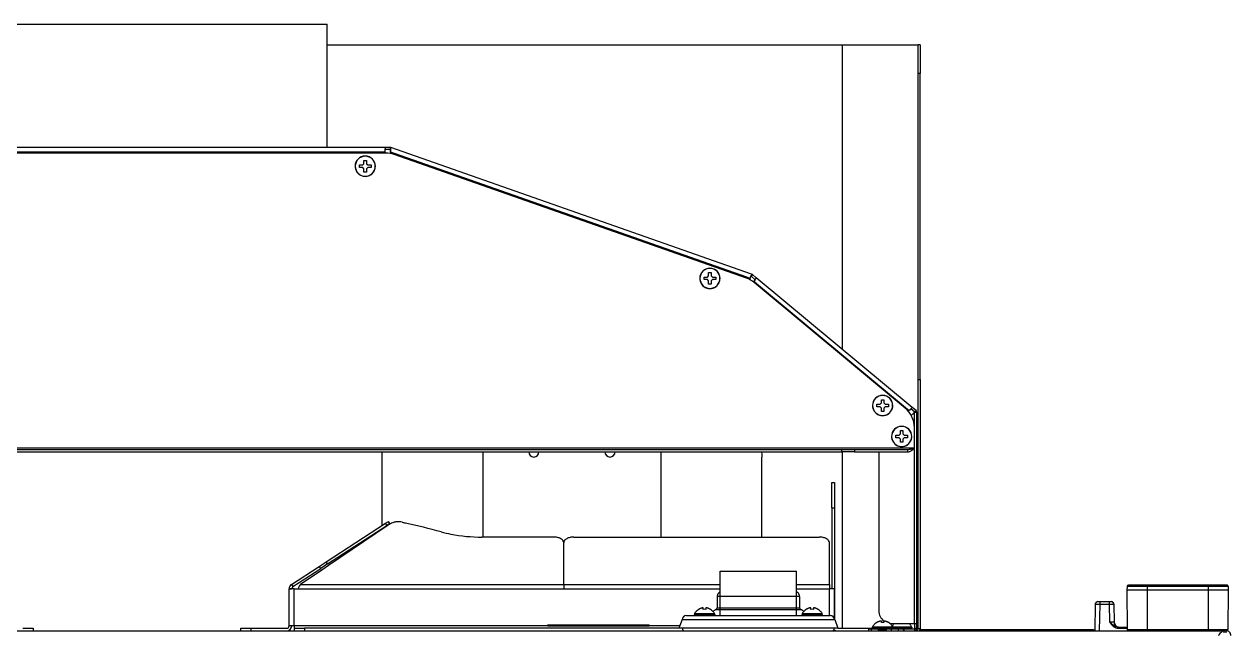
# Model space of a CAD drawing. Extents: x -1584 to 3730, y -1918 to 2655.
# Drawn here: x 3217.6 to 3693.4, y 984.3 to 1224.2 of the extents above; entities that cross this region are included whole.
import ezdxf

# ---------------------------------------------------------------- set-up
doc = ezdxf.new("R2010")
doc.units = 0
doc.header["$LTSCALE"] = 65.395
doc.layers.get('0').update_dxf_attribs({"linetype": 'CONTINUOUS'})
doc.layers.add('ASSI', color=7, linetype='CONTINUOUS')
doc.layers.add('GEOM', color=7, linetype='CONTINUOUS')

msp = doc.modelspace()

# ---------------------------------------------------------------- linework, layer by layer
at = {"linetype": 'CONTINUOUS'}
for p, q in [((3349.77, 1168.15), (3349.77, 1168.65)), ((3349.77, 1168.65), (3350.55, 1168.65)), ((3349.77, 1167.65), (3349.77, 1168.15)), ((3350.55, 1167.65), (3349.77, 1167.65)), ((3350.55, 1168.65), (3351.07, 1168.65)), ((3351.07, 1167.65), (3350.55, 1167.65)), ((3351.07, 1168.65), (3351.57, 1169.15)), ((3351.57, 1167.15), (3351.07, 1167.65)), ((3351.57, 1170.45), (3352.57, 1170.45)), ((3351.57, 1169.67), (3351.57, 1170.45)), ((3351.57, 1169.15), (3351.57, 1169.67)), ((3351.57, 1166.63), (3351.57, 1167.15)), ((3351.57, 1165.85), (3351.57, 1166.63)), ((3352.57, 1165.85), (3351.57, 1165.85)), ((3352.57, 1170.45), (3352.57, 1169.67)), ((3352.57, 1169.67), (3352.57, 1169.15)), ((3352.57, 1169.15), (3353.07, 1168.65)), ((3353.07, 1167.65), (3352.57, 1167.15)), ((3352.57, 1167.15), (3352.57, 1166.63)), ((3352.57, 1166.63), (3352.57, 1165.85)), ((3353.07, 1168.65), (3353.59, 1168.65)), ((3353.59, 1167.65), (3353.07, 1167.65)), ((3353.59, 1168.65), (3354.37, 1168.65)), ((3354.37, 1167.65), (3353.59, 1167.65)), ((3354.37, 1168.65), (3354.37, 1168.15)), ((3354.37, 1168.15), (3354.37, 1167.65)), ((3485.67, 1123.95), (3485.67, 1124.45)), ((3485.67, 1124.45), (3486.45, 1124.45)), ((3485.67, 1123.45), (3485.67, 1123.95)), ((3486.45, 1123.45), (3485.67, 1123.45)), ((3486.45, 1124.45), (3486.97, 1124.45)), ((3486.97, 1123.45), (3486.45, 1123.45)), ((3486.97, 1124.45), (3487.47, 1124.95)), ((3487.47, 1122.95), (3486.97, 1123.45)), ((3487.47, 1126.25), (3488.47, 1126.25)), ((3487.47, 1125.47), (3487.47, 1126.25)), ((3487.47, 1124.95), (3487.47, 1125.47)), ((3487.47, 1122.43), (3487.47, 1122.95)), ((3488.47, 1126.25), (3488.47, 1125.47)), ((3488.47, 1125.47), (3488.47, 1124.95)), ((3488.47, 1124.95), (3488.97, 1124.45)), ((3488.97, 1123.45), (3488.47, 1122.95)), ((3488.47, 1122.95), (3488.47, 1122.43)), ((3488.97, 1124.45), (3489.49, 1124.45)), ((3489.49, 1123.45), (3488.97, 1123.45)), ((3489.49, 1124.45), (3490.27, 1124.45)), ((3490.27, 1123.45), (3489.49, 1123.45)), ((3490.27, 1124.45), (3490.27, 1123.95)), ((3490.27, 1123.95), (3490.27, 1123.45)), ((3487.47, 1121.65), (3487.47, 1122.43)), ((3488.47, 1121.65), (3487.47, 1121.65)), ((3488.47, 1122.43), (3488.47, 1121.65)), ((3570.07, 1084.05), (3570.87, 1084.05)), ((3555.57, 1076.15), (3556.57, 1076.15)), ((3555.57, 1075.37), (3555.57, 1076.15)), ((3555.57, 1074.85), (3555.57, 1075.37)), ((3556.57, 1076.15), (3556.57, 1075.37)), ((3556.57, 1075.37), (3556.57, 1074.85)), ((3553.77, 1073.85), (3553.77, 1074.35)), ((3553.77, 1074.35), (3554.55, 1074.35)), ((3553.77, 1073.35), (3553.77, 1073.85)), ((3554.55, 1073.35), (3553.77, 1073.35)), ((3554.55, 1074.35), (3555.07, 1074.35)), ((3555.07, 1073.35), (3554.55, 1073.35)), ((3555.07, 1074.35), (3555.57, 1074.85)), ((3555.57, 1072.85), (3555.07, 1073.35)), ((3555.57, 1072.33), (3555.57, 1072.85)), ((3555.57, 1071.55), (3555.57, 1072.33)), ((3556.57, 1071.55), (3555.57, 1071.55)), ((3556.57, 1074.85), (3557.07, 1074.35)), ((3557.07, 1073.35), (3556.57, 1072.85)), ((3556.57, 1072.85), (3556.57, 1072.33)), ((3556.57, 1072.33), (3556.57, 1071.55)), ((3557.07, 1074.35), (3557.59, 1074.35)), ((3557.59, 1073.35), (3557.07, 1073.35)), ((3557.59, 1074.35), (3558.37, 1074.35)), ((3558.37, 1073.35), (3557.59, 1073.35)), ((3558.37, 1074.35), (3558.37, 1073.85)), ((3558.37, 1073.85), (3558.37, 1073.35)), ((3561.27, 1061.65), (3561.27, 1062.15)), ((3561.27, 1062.15), (3562.05, 1062.15)), ((3561.27, 1061.15), (3561.27, 1061.65)), ((3562.05, 1061.15), (3561.27, 1061.15)), ((3562.05, 1062.15), (3562.57, 1062.15)), ((3562.57, 1061.15), (3562.05, 1061.15)), ((3562.57, 1062.15), (3563.07, 1062.65)), ((3563.07, 1060.65), (3562.57, 1061.15)), ((3563.07, 1063.95), (3564.07, 1063.95)), ((3563.07, 1063.17), (3563.07, 1063.95)), ((3563.07, 1062.65), (3563.07, 1063.17)), ((3564.07, 1063.95), (3564.07, 1063.17)), ((3564.07, 1063.17), (3564.07, 1062.65)), ((3564.07, 1062.65), (3564.57, 1062.15)), ((3564.57, 1061.15), (3564.07, 1060.65)), ((3564.57, 1062.15), (3565.09, 1062.15)), ((3565.09, 1061.15), (3564.57, 1061.15)), ((3565.09, 1062.15), (3565.87, 1062.15)), ((3565.87, 1061.15), (3565.09, 1061.15)), ((3565.87, 1062.15), (3565.87, 1061.65)), ((3565.87, 1061.65), (3565.87, 1061.15)), ((3563.07, 1060.13), (3563.07, 1060.65)), ((3563.07, 1059.35), (3563.07, 1060.13)), ((3564.07, 1059.35), (3563.07, 1059.35)), ((3564.07, 1060.65), (3564.07, 1060.13)), ((3564.07, 1060.13), (3564.07, 1059.35)), ((3652.37, 1001.05), (3652.51, 985.55)), ((3660.37, 1001.05), (3660.37, 985.55)), ((3684.37, 1001.05), (3684.37, 985.55)), ((3692.37, 1001.05), (3692.24, 985.55)), ((3647.19, 995.57), (3647.31, 988.52)), ((3483.55, 993.49), (3483.55, 993.53)), ((3485.35, 993.49), (3485.35, 994.05)), ((3486.35, 994.05), (3486.35, 993.49)), ((3488.15, 993.53), (3488.15, 993.49)), ((3525.99, 993.49), (3525.99, 993.53)), ((3527.79, 993.49), (3527.79, 994.05)), ((3528.79, 994.05), (3528.79, 993.49)), ((3530.59, 993.53), (3530.59, 993.49)), ((3553.77, 988.29), (3553.77, 988.33)), ((3555.57, 988.29), (3555.57, 988.85)), ((3556.57, 988.85), (3556.57, 988.29)), ((3558.37, 988.33), (3558.37, 988.29)), ((3570.87, 985.55), (3639.17, 985.55)), ((3639.17, 985.55), (3639.17, 985.05)), ((3652.51, 985.55), (3654.9, 985.55)), ((3654.9, 985.55), (3660.37, 985.55)), ((3660.37, 985.55), (3684.37, 985.55)), ((3660.37, 985.55), (3660.37, 985.05)), ((3684.37, 985.55), (3689.85, 985.55)), ((3684.37, 985.55), (3684.37, 985.05)), ((3689.85, 985.55), (3692.24, 985.55)), ((3691.74, 985.05), (3691.55, 985.05)), ((3691.57, 985.05), (3691.74, 985.05))]:
    msp.add_line(p, q, dxfattribs=at)
for centre, radius, start, end in [((3486.05, 989.43), 4.8, 136.8234, 149.6988), ((3486.05, 989.43), 4.8, 132.8346, 136.8234), ((3486.05, 989.43), 4.8, 121.6201, 132.8346), ((3486.05, 989.43), 4.8, 121.3727, 121.6201), ((3486.04, 989.44), 4.75, 118.9687, 121.5341), ((3486.04, 989.45), 4.75, 118.0074, 118.9684), ((3486.04, 989.45), 4.75, 116.6813, 118.0074), ((3486.04, 989.45), 4.74, 115.5402, 116.6812), ((3486.03, 989.46), 4.74, 114.5722, 115.5402), ((3486.03, 989.46), 4.73, 113.3175, 114.5722), ((3486.03, 989.46), 4.73, 112.5474, 113.3174), ((3486.03, 989.47), 4.72, 111.0025, 112.5476), ((3486.02, 989.48), 4.72, 110.5181, 111.0023), ((3486.02, 989.49), 4.7, 108.4656, 110.5187), ((3486.01, 989.51), 4.68, 107.3773, 108.465), ((3486.01, 989.52), 4.67, 106.3949, 107.3772), ((3486, 989.55), 4.64, 104.3176, 106.3964), ((3485.11, 992.06), 2.01, 95.2585, 97.2741), ((3485.11, 992.08), 1.98, 94.6009, 95.2558), ((3485.1, 992.09), 1.97, 93.2167, 94.6016), ((3485.1, 992.1), 1.96, 92.3765, 93.2159), ((3485.1, 992.11), 1.95, 91.1545, 92.3767), ((3485.1, 992.11), 1.95, 90.1995, 91.1541), ((3485.1, 992.11), 1.95, 89.0741, 90.1995), ((3485.1, 992.11), 1.95, 88.0037, 89.0738), ((3485.1, 992.1), 1.96, 86.9771, 88.0037), ((3485.1, 992.09), 1.97, 85.714, 86.9766), ((3485.1, 992.08), 1.98, 84.8627, 85.7144), ((3485.1, 992.06), 2.01, 82.7256, 84.8598), ((3485.85, 989.73), 3.8, 82.4351, 97.5649), ((3486.61, 992.06), 2.01, 95.1401, 97.2744), ((3486.61, 992.08), 1.98, 94.2856, 95.1372), ((3486.6, 992.09), 1.97, 93.0233, 94.286), ((3486.6, 992.1), 1.96, 91.9964, 93.0228), ((3486.6, 992.11), 1.95, 90.9261, 91.9964), ((3486.6, 992.11), 1.95, 89.8006, 90.9258), ((3486.6, 992.11), 1.95, 88.8459, 89.8005), ((3486.6, 992.11), 1.96, 87.6234, 88.8455), ((3486.6, 992.1), 1.96, 86.7841, 87.6235), ((3486.6, 992.09), 1.97, 85.3984, 86.7833), ((3486.6, 992.08), 1.98, 84.7442, 85.3991), ((3486.6, 992.06), 2.01, 82.7259, 84.7415), ((3485.71, 989.55), 4.64, 73.6036, 75.6824), ((3485.7, 989.52), 4.67, 72.6228, 73.6051), ((3485.69, 989.51), 4.68, 71.535, 72.6227), ((3485.69, 989.49), 4.7, 69.4813, 71.5344), ((3485.68, 989.48), 4.72, 68.9977, 69.4819), ((3485.68, 989.47), 4.72, 67.4524, 68.9975), ((3485.68, 989.46), 4.73, 66.6826, 67.4526), ((3485.68, 989.46), 4.73, 65.4278, 66.6825), ((3485.67, 989.46), 4.74, 64.4598, 65.4278), ((3485.67, 989.45), 4.74, 63.3188, 64.4598), ((3485.67, 989.45), 4.75, 61.9926, 63.3187), ((3485.67, 989.45), 4.75, 61.0316, 61.9926), ((3485.67, 989.44), 4.75, 58.4659, 61.0313), ((3485.65, 989.43), 4.8, 58.3799, 58.6273), ((3485.65, 989.43), 4.8, 47.1654, 58.3799), ((3485.65, 989.43), 4.8, 43.1766, 47.1654), ((3485.65, 989.43), 4.8, 30.3012, 43.1766), ((3528.49, 989.43), 4.8, 136.8234, 149.6988), ((3528.49, 989.43), 4.8, 132.8346, 136.8234), ((3528.49, 989.43), 4.8, 121.6201, 132.8346), ((3528.49, 989.43), 4.8, 121.3727, 121.6201), ((3528.48, 989.44), 4.75, 118.9687, 121.5341), ((3528.47, 989.45), 4.75, 118.0074, 118.9684), ((3528.47, 989.45), 4.75, 116.6813, 118.0074), ((3528.47, 989.45), 4.74, 115.5402, 116.6812), ((3528.47, 989.46), 4.74, 114.5722, 115.5402), ((3528.47, 989.46), 4.73, 113.3175, 114.5722), ((3528.46, 989.46), 4.73, 112.5474, 113.3174), ((3528.46, 989.47), 4.72, 111.0025, 112.5476), ((3528.46, 989.48), 4.72, 110.5181, 111.0023), ((3528.46, 989.49), 4.7, 108.4656, 110.5187), ((3528.45, 989.51), 4.68, 107.3773, 108.465), ((3528.44, 989.52), 4.67, 106.3949, 107.3772), ((3528.44, 989.55), 4.64, 104.3176, 106.3964), ((3527.54, 992.06), 2.01, 95.2585, 97.2741), ((3527.54, 992.08), 1.98, 94.6009, 95.2558), ((3527.54, 992.09), 1.97, 93.2167, 94.6016), ((3527.54, 992.1), 1.96, 92.3765, 93.2159), ((3527.54, 992.11), 1.95, 91.1545, 92.3767), ((3527.54, 992.11), 1.95, 90.1995, 91.1541), ((3527.54, 992.11), 1.95, 89.0741, 90.1995), ((3527.54, 992.11), 1.95, 88.0037, 89.0738), ((3527.54, 992.1), 1.96, 86.9771, 88.0037), ((3527.54, 992.09), 1.97, 85.714, 86.9766), ((3527.54, 992.08), 1.98, 84.8627, 85.7144), ((3527.54, 992.06), 2.01, 82.7256, 84.8598), ((3528.29, 989.73), 3.8, 82.4351, 97.5649), ((3529.04, 992.06), 2.01, 95.1401, 97.2744), ((3529.04, 992.08), 1.98, 94.2856, 95.1372), ((3529.04, 992.09), 1.97, 93.0233, 94.286), ((3529.04, 992.1), 1.96, 91.9964, 93.0228), ((3529.04, 992.11), 1.95, 90.9261, 91.9964), ((3529.04, 992.11), 1.95, 89.8006, 90.9258), ((3529.04, 992.11), 1.95, 88.8459, 89.8005), ((3529.04, 992.11), 1.96, 87.6234, 88.8455), ((3529.04, 992.1), 1.96, 86.7841, 87.6235), ((3529.04, 992.09), 1.97, 85.3984, 86.7833), ((3529.04, 992.08), 1.98, 84.7442, 85.3991), ((3529.03, 992.06), 2.01, 82.7259, 84.7415), ((3528.14, 989.55), 4.64, 73.6036, 75.6824), ((3528.13, 989.52), 4.67, 72.6228, 73.6051), ((3528.13, 989.51), 4.68, 71.535, 72.6227), ((3528.12, 989.49), 4.7, 69.4813, 71.5344), ((3528.12, 989.48), 4.72, 68.9977, 69.4819), ((3528.12, 989.47), 4.72, 67.4524, 68.9975), ((3528.11, 989.46), 4.73, 66.6826, 67.4526), ((3528.11, 989.46), 4.73, 65.4278, 66.6825), ((3528.11, 989.46), 4.74, 64.4598, 65.4278), ((3528.11, 989.45), 4.74, 63.3188, 64.4598), ((3528.11, 989.45), 4.75, 61.9926, 63.3187), ((3528.1, 989.45), 4.75, 61.0316, 61.9926), ((3528.1, 989.44), 4.75, 58.4659, 61.0313), ((3528.09, 989.43), 4.8, 58.3799, 58.6273), ((3528.09, 989.43), 4.8, 47.1654, 58.3799), ((3528.09, 989.43), 4.8, 43.1766, 47.1654), ((3528.09, 989.43), 4.8, 30.3012, 43.1766), ((3556.27, 984.23), 4.8, 136.8234, 149.6988), ((3556.27, 984.23), 4.8, 132.8346, 136.8234), ((3556.27, 984.23), 4.8, 121.6201, 132.8346), ((3556.27, 984.23), 4.8, 121.3727, 121.6201), ((3556.26, 984.24), 4.75, 118.9687, 121.5341), ((3556.26, 984.25), 4.75, 118.0074, 118.9684), ((3556.25, 984.25), 4.75, 116.6813, 118.0074), ((3556.25, 984.25), 4.74, 115.5402, 116.6812), ((3556.25, 984.26), 4.74, 114.5722, 115.5402), ((3556.25, 984.26), 4.73, 113.3175, 114.5722), ((3556.25, 984.26), 4.73, 112.5474, 113.3174), ((3556.24, 984.27), 4.72, 111.0025, 112.5476), ((3556.24, 984.28), 4.72, 110.5181, 111.0023), ((3556.24, 984.29), 4.7, 108.4656, 110.5187), ((3556.23, 984.31), 4.68, 107.3773, 108.465), ((3556.23, 984.32), 4.67, 106.3949, 107.3772), ((3556.22, 984.35), 4.64, 104.3176, 106.3964), ((3555.33, 986.86), 2.01, 95.2585, 97.2741), ((3555.32, 986.88), 1.98, 94.6009, 95.2558), ((3555.32, 986.89), 1.97, 93.2167, 94.6016), ((3555.32, 986.9), 1.96, 92.3765, 93.2159), ((3555.32, 986.91), 1.95, 91.1545, 92.3767), ((3555.32, 986.91), 1.95, 90.1995, 91.1541), ((3555.32, 986.91), 1.95, 89.0741, 90.1995), ((3555.32, 986.91), 1.95, 88.0037, 89.0738), ((3555.32, 986.9), 1.96, 86.9771, 88.0037), ((3555.32, 986.89), 1.97, 85.714, 86.9766), ((3555.32, 986.88), 1.98, 84.8627, 85.7144), ((3555.32, 986.86), 2.01, 82.7256, 84.8598), ((3556.07, 984.53), 3.8, 82.4351, 97.5649), ((3556.83, 986.86), 2.01, 95.1401, 97.2744), ((3556.82, 986.88), 1.98, 94.2856, 95.1372), ((3556.82, 986.89), 1.97, 93.0233, 94.286), ((3556.82, 986.9), 1.96, 91.9964, 93.0228), ((3556.82, 986.91), 1.95, 90.9261, 91.9964), ((3556.82, 986.91), 1.95, 89.8006, 90.9258), ((3556.82, 986.91), 1.95, 88.8459, 89.8005), ((3556.82, 986.91), 1.96, 87.6234, 88.8455), ((3556.82, 986.9), 1.96, 86.7841, 87.6235), ((3556.82, 986.89), 1.97, 85.3984, 86.7833), ((3556.82, 986.88), 1.98, 84.7442, 85.3991), ((3556.82, 986.86), 2.01, 82.7259, 84.7415), ((3555.92, 984.35), 4.64, 73.6036, 75.6824), ((3555.92, 984.32), 4.67, 72.6228, 73.6051), ((3555.91, 984.31), 4.68, 71.535, 72.6227), ((3555.9, 984.29), 4.7, 69.4813, 71.5344), ((3555.9, 984.28), 4.72, 68.9977, 69.4819), ((3555.9, 984.27), 4.72, 67.4524, 68.9975), ((3555.9, 984.26), 4.73, 66.6826, 67.4526), ((3555.89, 984.26), 4.73, 65.4278, 66.6825), ((3555.89, 984.26), 4.74, 64.4598, 65.4278), ((3555.89, 984.25), 4.74, 63.3188, 64.4598), ((3555.89, 984.25), 4.75, 61.9926, 63.3187), ((3555.89, 984.25), 4.75, 61.0316, 61.9926), ((3555.88, 984.24), 4.75, 58.4659, 61.0313), ((3555.87, 984.23), 4.8, 58.3799, 58.6273), ((3555.87, 984.23), 4.8, 47.1654, 58.3799), ((3555.87, 984.23), 4.8, 43.1766, 47.1654), ((3555.87, 984.23), 4.8, 30.3012, 43.1766), ((3563.77, 984.23), 4.8, 136.8234, 145.7416), ((3563.77, 984.23), 4.8, 132.8346, 136.8234), ((3563.77, 984.23), 4.8, 128.6511, 132.8346), ((3563.37, 984.23), 4.8, 47.1654, 51.3489), ((3563.37, 984.23), 4.8, 43.1766, 47.1654), ((3563.37, 984.23), 4.8, 30.3012, 43.1766), ((3649.31, 988.55), 2, 181, 263.4714), ((3649.31, 988.55), 2, 181, 198.7999), ((3649.31, 988.55), 2, 198.7999, 205.5134), ((3649.31, 988.55), 2, 205.5134, 216.5998), ((3649.31, 988.55), 2, 216.5998, 225.1752), ((3653.01, 985.55), 0.5, 180.5, 202.8752), ((3653.01, 985.55), 0.5, 180.5, 202.8752), ((3653.01, 985.55), 0.5, 202.8752, 210.2541), ((3653.01, 985.55), 0.5, 202.8752, 210.2541), ((3653.01, 985.55), 0.5, 210.2541, 225.2504), ((3653.01, 985.55), 0.5, 210.2541, 225.2505), ((3653.01, 985.55), 0.5, 225.2504, 234.1722), ((3653.01, 985.55), 0.5, 225.2505, 234.1722), ((3653.01, 985.55), 0.5, 234.1722, 247.6257), ((3653.01, 985.55), 0.5, 234.1722, 247.6257), ((3653.01, 985.55), 0.5, 247.6257, 270), ((3653.01, 985.55), 0.5, 247.6257, 270), ((3691.74, 985.55), 0.5, 270, 359.5)]:
    msp.add_arc(centre, radius, start, end, dxfattribs=at)
at = {"layer": 'ASSI', "linetype": 'CONTINUOUS'}
for p, q in [((3187.67, 1224.15), (3336.47, 1224.15)), ((3336.47, 1224.15), (3337.07, 1224.15)), ((3337.07, 1175.55), (3337.07, 1224.15)), ((3337.07, 1175.55), (3337.07, 1224.15)), ((3492.07, 1008.55), (3493.07, 1008.55)), ((3492.07, 991.05), (3492.07, 1008.55)), ((3493.07, 1008.55), (3507.07, 1008.55)), ((3507.07, 1008.55), (3521.07, 1008.55)), ((3521.07, 1008.55), (3522.07, 1008.55)), ((3522.07, 991.05), (3522.07, 1008.55)), ((3507.07, 998.55), (3490.82, 998.55)), ((3523.32, 998.55), (3507.07, 998.55)), ((3478.77, 991.05), (3482.25, 991.05)), ((3481.85, 991.45), (3481.85, 991.65)), ((3481.85, 991.65), (3481.85, 991.45)), ((3481.85, 991.65), (3489.85, 991.65)), ((3481.85, 991.45), (3489.85, 991.45)), ((3481.91, 991.85), (3489.8, 991.85)), ((3482.25, 991.05), (3483.65, 991.05)), ((3483.65, 991.05), (3483.75, 991.05)), ((3483.75, 991.05), (3485.85, 991.05)), ((3485.85, 991.05), (3486.05, 991.05)), ((3486.05, 991.05), (3487.07, 991.05)), ((3487.07, 991.05), (3487.9, 991.05)), ((3487.9, 991.05), (3487.95, 991.05)), ((3487.95, 991.05), (3488.05, 991.05)), ((3488.05, 991.05), (3489.45, 991.05)), ((3489.45, 991.05), (3524.69, 991.05)), ((3489.85, 991.45), (3489.85, 991.65)), ((3489.85, 991.65), (3489.85, 991.45)), ((3524.29, 991.45), (3524.29, 991.65)), ((3524.29, 991.65), (3524.29, 991.45)), ((3524.29, 991.65), (3532.29, 991.65)), ((3524.29, 991.45), (3532.29, 991.45)), ((3524.34, 991.85), (3532.23, 991.85)), ((3524.69, 991.05), (3526.09, 991.05)), ((3526.09, 991.05), (3526.14, 991.05)), ((3526.14, 991.05), (3526.19, 991.05)), ((3526.19, 991.05), (3527.07, 991.05)), ((3527.07, 991.05), (3528.29, 991.05)), ((3528.29, 991.05), (3530.39, 991.05)), ((3530.39, 991.05), (3530.49, 991.05)), ((3530.49, 991.05), (3531.89, 991.05)), ((3531.89, 991.05), (3535.37, 991.05)), ((3532.29, 991.45), (3532.29, 991.65)), ((3532.29, 991.65), (3532.29, 991.45)), ((3476.98, 989.47), (3475.68, 986.05)), ((3476.98, 989.47), (3478.62, 989.47)), ((3478.62, 989.47), (3486.92, 989.47)), ((3486.92, 989.47), (3507.07, 989.47)), ((3507.07, 989.47), (3527.23, 989.47)), ((3527.23, 989.47), (3535.52, 989.47)), ((3535.52, 989.47), (3537.16, 989.47)), ((3537.16, 989.47), (3538.46, 986.05)), ((3552.07, 986.25), (3552.07, 986.45)), ((3552.07, 986.45), (3552.07, 986.25)), ((3552.07, 986.45), (3560.07, 986.45)), ((3552.07, 986.25), (3560.07, 986.25)), ((3552.13, 986.65), (3560.02, 986.65)), ((3552.47, 985.85), (3553.87, 985.85)), ((3553.87, 985.85), (3553.96, 985.85)), ((3553.96, 985.85), (3556.07, 985.85)), ((3554.47, 985.25), (3554.47, 985.05)), ((3556.07, 985.85), (3558.19, 985.85)), ((3558.19, 985.85), (3558.27, 985.85)), ((3558.27, 985.85), (3558.84, 985.85)), ((3560.02, 986.65), (3567.52, 986.65)), ((3560.07, 986.45), (3567.57, 986.45)), ((3560.07, 986.25), (3560.07, 986.45)), ((3560.07, 986.45), (3560.07, 986.25)), ((3560.07, 986.25), (3567.57, 986.25)), ((3564.16, 985.85), (3568.67, 985.85)), ((3567.57, 986.25), (3567.57, 986.45)), ((3567.57, 986.45), (3567.57, 986.25))]:
    msp.add_line(p, q, dxfattribs=at)
for centre, radius, start, end in [((3352.07, 1168.15), 4, 0, 180), ((3352.07, 1168.15), 4, 0, 180), ((3352.07, 1168.15), 4, 0, 180), ((3352.07, 1168.15), 3.95, 0, 180), ((3352.07, 1168.15), 4, 180, 196.2728), ((3352.07, 1168.15), 4, 180, 196.3063), ((3352.07, 1168.15), 3.95, 180, 360), ((3352.07, 1168.15), 4, 196.2728, 343.7272), ((3352.07, 1168.15), 4, 196.3063, 343.6937), ((3352.07, 1168.15), 4, 343.7272, 360), ((3352.07, 1168.15), 4, 343.6937, 360), ((3487.97, 1123.95), 4, 0, 180), ((3487.97, 1123.95), 4, 0, 180), ((3487.97, 1123.95), 4, 0, 180), ((3487.97, 1123.95), 3.95, 0, 180), ((3487.97, 1123.95), 4, 180, 196.2728), ((3487.97, 1123.95), 4, 180, 196.3063), ((3487.97, 1123.95), 3.95, 180, 360), ((3487.97, 1123.95), 4, 343.7272, 360), ((3487.97, 1123.95), 4, 343.7272, 360), ((3487.97, 1123.95), 4, 343.6937, 360), ((3487.97, 1123.95), 4, 196.2728, 343.7272), ((3487.97, 1123.95), 4, 196.3063, 343.6937), ((3556.07, 1073.85), 4, 0, 180), ((3556.07, 1073.85), 4, 0, 180), ((3556.07, 1073.85), 4, 0, 180), ((3556.07, 1073.85), 3.95, 0, 180), ((3556.07, 1073.85), 4, 180, 196.2728), ((3556.07, 1073.85), 4, 180, 196.2728), ((3556.07, 1073.85), 4, 180, 196.3063), ((3556.07, 1073.85), 3.95, 180, 360), ((3556.07, 1073.85), 4, 196.2728, 343.7272), ((3556.07, 1073.85), 4, 196.2728, 343.7272), ((3556.07, 1073.85), 4, 196.3063, 343.6937), ((3556.07, 1073.85), 4, 343.7272, 360), ((3556.07, 1073.85), 4, 343.6937, 360), ((3563.57, 1061.65), 4, 0, 180), ((3563.57, 1061.65), 4, 0, 180), ((3563.57, 1061.65), 4, 180, 196.2728), ((3563.57, 1061.65), 4, 180, 196.3063), ((3563.57, 1061.65), 3.95, 0, 180), ((3563.57, 1061.65), 3.95, 180, 360), ((3563.57, 1061.65), 4, 343.7272, 360), ((3563.57, 1061.65), 4, 343.7272, 360), ((3563.57, 1061.65), 4, 343.6937, 360), ((3563.57, 1061.65), 4, 196.2728, 343.7272), ((3563.57, 1061.65), 4, 196.3063, 343.6937), ((3418.57, 1055.55), 2, 180, 360), ((3448.57, 1055.55), 2, 180, 360), ((3492.87, 998.55), 2.05, 158.0128, 163.318), ((3492.87, 998.55), 2.05, 157.9872, 163.3487), ((3492.87, 998.55), 2.05, 146.5502, 158.0128), ((3492.87, 998.55), 2.05, 146.5927, 157.9872), ((3492.87, 998.55), 2.05, 140.4198, 146.5502), ((3492.87, 998.55), 2.05, 140.3802, 146.5927), ((3492.87, 998.55), 2.05, 129.5802, 140.4198), ((3492.87, 998.55), 2.05, 129.6198, 140.3802), ((3492.87, 998.55), 2.05, 123.4073, 129.6198), ((3492.87, 998.55), 2.05, 123.4498, 129.5802), ((3492.87, 998.55), 2.05, 113.1738, 123.4498), ((3492.87, 998.55), 2.05, 113.2448, 123.4073), ((3521.27, 998.55), 2.05, 56.5502, 66.8262), ((3521.27, 998.55), 2.05, 56.5927, 66.7552), ((3521.27, 998.55), 2.05, 50.4198, 56.5502), ((3521.27, 998.55), 2.05, 50.3802, 56.5927), ((3521.27, 998.55), 2.05, 39.5802, 50.4198), ((3521.27, 998.55), 2.05, 39.6198, 50.3802), ((3521.27, 998.55), 2.05, 33.4498, 39.5802), ((3521.27, 998.55), 2.05, 33.4073, 39.6198), ((3521.27, 998.55), 2.05, 21.9872, 33.4498), ((3521.27, 998.55), 2.05, 22.0128, 33.4073), ((3521.27, 998.55), 2.05, 16.682, 21.9872), ((3521.27, 998.55), 2.05, 16.6513, 22.0128), ((3492.87, 998.55), 2.05, 163.318, 180), ((3492.87, 998.55), 2.05, 163.3487, 180), ((3521.27, 998.55), 2.05, 0, 16.682), ((3521.27, 998.55), 2.05, 0, 16.6513), ((3478.77, 989.25), 1.8, 90, 173.0057), ((3482.25, 991.65), 0.4, 166.5241, 180), ((3482.25, 991.65), 0.4, 166.5416, 180), ((3482.25, 991.45), 0.4, 180, 206.9216), ((3482.25, 991.45), 0.4, 180, 207.0781), ((3482.25, 991.65), 0.4, 163.1747, 166.5241), ((3482.25, 991.65), 0.4, 163.1573, 166.5416), ((3482.25, 991.65), 0.4, 149.6988, 163.1747), ((3482.25, 991.65), 0.4, 149.6988, 163.1573), ((3482.25, 991.45), 0.4, 206.9216, 215.0721), ((3482.25, 991.45), 0.4, 207.0781, 214.9282), ((3486.05, 989.43), 4.8, 136.8073, 149.6988), ((3482.25, 991.45), 0.4, 215.0721, 234.9279), ((3482.25, 991.45), 0.4, 214.9282, 235.0718), ((3482.25, 991.45), 0.4, 234.9279, 243.0784), ((3482.25, 991.45), 0.4, 235.0718, 242.9219), ((3482.25, 991.45), 0.4, 243.0784, 270), ((3482.25, 991.45), 0.4, 242.9219, 270), ((3486.05, 989.43), 4.8, 132.8489, 136.8073), ((3486.05, 989.43), 4.8, 121.5971, 132.8489), ((3486.05, 989.43), 4.8, 121.3727, 121.5971), ((3485.65, 989.43), 4.8, 58.4029, 58.6273), ((3485.65, 989.43), 4.8, 47.1511, 58.4029), ((3485.65, 989.43), 4.8, 43.1927, 47.1511), ((3485.65, 989.43), 4.8, 30.3012, 43.1927), ((3492.07, 989.55), 4.25, 113.9501, 132.7478), ((3489.45, 991.45), 0.4, 270, 296.9216), ((3489.45, 991.45), 0.4, 270, 297.0781), ((3489.45, 991.45), 0.4, 296.9216, 305.0721), ((3489.45, 991.45), 0.4, 297.0781, 304.9282), ((3489.45, 991.45), 0.4, 305.0721, 324.9279), ((3489.45, 991.45), 0.4, 304.9282, 325.0718), ((3489.45, 991.45), 0.4, 324.9279, 333.0784), ((3489.45, 991.45), 0.4, 325.0718, 332.9219), ((3489.45, 991.65), 0.4, 16.8253, 30.3012), ((3489.45, 991.65), 0.4, 16.8427, 30.3012), ((3489.45, 991.45), 0.4, 333.0784, 360), ((3489.45, 991.45), 0.4, 332.9219, 360), ((3489.45, 991.65), 0.4, 13.4759, 16.8253), ((3489.45, 991.65), 0.4, 13.4584, 16.8427), ((3489.45, 991.65), 0.4, 0, 13.4759), ((3489.45, 991.65), 0.4, 0, 13.4584), ((3522.07, 989.55), 4.25, 47.2522, 66.0499), ((3524.69, 991.65), 0.4, 166.5241, 180), ((3524.69, 991.65), 0.4, 166.5416, 180), ((3524.69, 991.45), 0.4, 180, 206.9216), ((3524.69, 991.45), 0.4, 180, 207.0781), ((3524.69, 991.65), 0.4, 163.1747, 166.5241), ((3524.69, 991.65), 0.4, 163.1573, 166.5416), ((3524.69, 991.65), 0.4, 149.6988, 163.1747), ((3524.69, 991.65), 0.4, 149.6988, 163.1573), ((3524.69, 991.45), 0.4, 206.9216, 215.0721), ((3524.69, 991.45), 0.4, 207.0781, 214.9282), ((3528.49, 989.43), 4.8, 136.8073, 149.6988), ((3524.69, 991.45), 0.4, 215.0721, 234.9279), ((3524.69, 991.45), 0.4, 214.9282, 235.0718), ((3524.69, 991.45), 0.4, 234.9279, 243.0784), ((3524.69, 991.45), 0.4, 235.0718, 242.9219), ((3524.69, 991.45), 0.4, 243.0784, 270), ((3524.69, 991.45), 0.4, 242.9219, 270), ((3528.49, 989.43), 4.8, 132.8489, 136.8073), ((3528.49, 989.43), 4.8, 121.5971, 132.8489), ((3528.49, 989.43), 4.8, 121.3727, 121.5971), ((3528.09, 989.43), 4.8, 58.4029, 58.6273), ((3528.09, 989.43), 4.8, 47.1511, 58.4029), ((3528.09, 989.43), 4.8, 43.1927, 47.1511), ((3528.09, 989.43), 4.8, 30.3012, 43.1927), ((3531.89, 991.45), 0.4, 270, 296.9216), ((3531.89, 991.45), 0.4, 270, 297.0781), ((3531.89, 991.45), 0.4, 296.9216, 305.0721), ((3531.89, 991.45), 0.4, 297.0781, 304.9282), ((3531.89, 991.45), 0.4, 305.0721, 324.9279), ((3531.89, 991.45), 0.4, 304.9282, 325.0718), ((3531.89, 991.45), 0.4, 324.9279, 333.0784), ((3531.89, 991.45), 0.4, 325.0718, 332.9219), ((3531.89, 991.65), 0.4, 16.8253, 30.3012), ((3531.89, 991.65), 0.4, 16.8427, 30.3012), ((3531.89, 991.45), 0.4, 333.0784, 360), ((3531.89, 991.45), 0.4, 332.9219, 360), ((3531.89, 991.65), 0.4, 13.4759, 16.8253), ((3531.89, 991.65), 0.4, 13.4584, 16.8427), ((3531.89, 991.65), 0.4, 0, 13.4759), ((3531.89, 991.65), 0.4, 0, 13.4584), ((3535.37, 989.25), 1.8, 6.9943, 90), ((3552.47, 986.45), 0.4, 166.5241, 180), ((3552.47, 986.45), 0.4, 166.5416, 180), ((3552.47, 986.25), 0.4, 180, 206.9216), ((3552.47, 986.25), 0.4, 180, 207.0781), ((3552.47, 986.45), 0.4, 163.1747, 166.5241), ((3552.47, 986.45), 0.4, 163.1573, 166.5416), ((3552.47, 986.45), 0.4, 149.6988, 163.1747), ((3552.47, 986.45), 0.4, 149.6988, 163.1573), ((3552.47, 986.25), 0.4, 206.9216, 215.0721), ((3552.47, 986.25), 0.4, 207.0781, 214.9282), ((3556.27, 984.23), 4.8, 136.8073, 149.6988), ((3552.47, 986.25), 0.4, 215.0721, 234.9279), ((3552.47, 986.25), 0.4, 214.9282, 235.0718), ((3552.47, 986.25), 0.4, 234.9279, 243.0784), ((3552.47, 986.25), 0.4, 235.0718, 242.9219), ((3552.47, 986.25), 0.4, 243.0784, 270), ((3552.47, 986.25), 0.4, 242.9219, 270), ((3556.27, 984.23), 4.8, 132.8489, 136.8073), ((3556.27, 984.23), 4.8, 121.5971, 132.8489), ((3556.27, 984.23), 4.8, 121.3727, 121.5971), ((3555.87, 984.23), 4.8, 58.4029, 58.6273), ((3555.87, 984.23), 4.8, 47.1511, 58.4029), ((3555.87, 984.23), 4.8, 43.1927, 47.1511), ((3555.87, 984.23), 4.8, 30.3012, 43.1927), ((3559.67, 986.25), 0.4, 270, 296.9216), ((3559.67, 986.25), 0.4, 270, 297.0781), ((3563.77, 984.23), 4.8, 136.8073, 145.7122), ((3559.97, 986.25), 0.4, 247.5, 249.3904), ((3559.97, 986.25), 0.4, 247.9517, 270), ((3559.97, 986.25), 0.4, 249.3904, 270), ((3559.67, 986.25), 0.4, 296.9216, 305.0721), ((3559.67, 986.25), 0.4, 297.0781, 304.9282), ((3559.67, 986.25), 0.4, 305.0721, 324.9279), ((3559.67, 986.25), 0.4, 304.9282, 325.0718), ((3559.67, 986.25), 0.4, 324.9279, 333.0784), ((3559.67, 986.25), 0.4, 325.0718, 332.9219), ((3559.67, 986.45), 0.4, 16.8253, 30.3012), ((3559.67, 986.45), 0.4, 16.8427, 30.3012), ((3559.67, 986.25), 0.4, 333.0784, 360), ((3559.67, 986.25), 0.4, 332.9219, 360), ((3559.67, 986.45), 0.4, 13.4759, 16.8253), ((3559.67, 986.45), 0.4, 13.4584, 16.8427), ((3559.67, 986.45), 0.4, 0, 13.4759), ((3559.67, 986.45), 0.4, 0, 13.4584), ((3563.77, 984.23), 4.8, 132.8489, 136.8073), ((3563.77, 984.23), 4.8, 129.0389, 132.8489), ((3563.37, 984.23), 4.8, 47.1511, 50.9611), ((3563.37, 984.23), 4.8, 43.1927, 47.1511), ((3563.37, 984.23), 4.8, 30.3012, 43.1927), ((3567.17, 986.25), 0.4, 270, 296.9216), ((3567.17, 986.25), 0.4, 270, 297.0781), ((3567.17, 986.25), 0.4, 296.9216, 305.0721), ((3567.17, 986.25), 0.4, 297.0781, 304.9282), ((3567.17, 986.25), 0.4, 305.0721, 324.9279), ((3567.17, 986.25), 0.4, 304.9282, 325.0718), ((3567.17, 986.25), 0.4, 324.9279, 333.0784), ((3567.17, 986.25), 0.4, 325.0718, 332.9219), ((3567.17, 986.45), 0.4, 16.8253, 30.3012), ((3567.17, 986.45), 0.4, 16.8427, 30.3012), ((3567.17, 986.25), 0.4, 333.0784, 360), ((3567.17, 986.25), 0.4, 332.9219, 360), ((3567.17, 986.45), 0.4, 13.4759, 16.8253), ((3567.17, 986.45), 0.4, 13.4584, 16.8427), ((3567.17, 986.45), 0.4, 0, 13.4759), ((3567.17, 986.45), 0.4, 0, 13.4584)]:
    msp.add_arc(centre, radius, start, end, dxfattribs=at)
at = {"layer": 'GEOM', "linetype": 'CONTINUOUS'}
for p, q in [((3337.07, 1216.05), (3540.07, 1216.05)), ((3540.07, 1216.05), (3570.07, 1216.05)), ((3540.07, 1216.05), (3540.07, 1096.06)), ((3570.87, 1216.05), (3570.07, 1216.05)), ((3570.07, 1204.75), (3570.07, 1216.05)), ((3570.87, 1216.05), (3570.87, 1204.75)), ((3570.87, 1204.75), (3570.07, 1204.75)), ((3570.07, 1084.05), (3570.07, 1204.75)), ((3570.87, 1084.05), (3570.87, 1204.75)), ((3359.92, 1175.55), (3164.22, 1175.55)), ((3359.92, 1175.55), (3164.22, 1175.55)), ((3359.92, 1175.55), (3359.92, 1175.02)), ((3361.92, 1175.55), (3359.92, 1175.55)), ((3361.92, 1175.55), (3361.92, 1174.75)), ((3362.22, 1175.5), (3362.04, 1175)), ((3504.42, 1125.6), (3362.22, 1175.5)), ((3360.17, 1173.35), (3163.97, 1173.35)), ((3359.92, 1173.75), (3164.22, 1173.75)), ((3359.92, 1174.75), (3359.92, 1175.02)), ((3361.92, 1174.75), (3359.92, 1174.75)), ((3359.92, 1173.75), (3359.92, 1174.75)), ((3359.92, 1173.75), (3359.92, 1173.35)), ((3361.95, 1174.74), (3361.85, 1174.47)), ((3362.04, 1175), (3361.95, 1174.74)), ((3361.95, 1174.74), (3361.95, 1174.74)), ((3361.96, 1173.68), (3361.97, 1173.17)), ((3363.59, 1173.11), (3361.96, 1173.68)), ((3502.38, 1124.05), (3363.48, 1172.79)), ((3502.49, 1124.37), (3363.59, 1173.11)), ((3503.82, 1123.91), (3502.49, 1124.37)), ((3503.67, 1123.47), (3503.82, 1123.91)), ((3503.82, 1123.91), (3504.15, 1124.85)), ((3504.15, 1124.85), (3504.24, 1125.11)), ((3504.34, 1125.02), (3504.18, 1124.83)), ((3505.72, 1123.55), (3504.18, 1124.83)), ((3504.42, 1125.6), (3504.24, 1125.11)), ((3504.7, 1125.45), (3504.34, 1125.02)), ((3506.23, 1124.17), (3504.7, 1125.45)), ((3505.72, 1123.55), (3505.54, 1123.33)), ((3505.9, 1123.76), (3505.72, 1123.55)), ((3506.23, 1124.17), (3505.9, 1123.76)), ((3567.71, 1073.1), (3506.23, 1124.17)), ((3567.71, 1073.1), (3506.23, 1124.17)), ((3505.36, 1122.55), (3505.31, 1122.41)), ((3505.54, 1122.4), (3505.36, 1122.55)), ((3564.96, 1072.86), (3505.45, 1122.3)), ((3565.05, 1072.97), (3505.54, 1122.4)), ((3570.07, 985.85), (3570.07, 1084.05)), ((3570.87, 1084.05), (3570.87, 985.85)), ((3566.42, 1071.83), (3565.05, 1072.97)), ((3566.12, 1071.58), (3566.42, 1071.83)), ((3567.2, 1072.48), (3567.01, 1072.26)), ((3567.37, 1072.69), (3567.2, 1072.48)), ((3568.74, 1071.2), (3567.2, 1072.48)), ((3568.67, 1071.04), (3567.29, 1069.88)), ((3567.71, 1073.1), (3567.37, 1072.69)), ((3569.25, 1071.82), (3567.71, 1073.1)), ((3568.7, 1071.13), (3568.48, 1071.13)), ((3568.67, 987.95), (3568.67, 1071.04)), ((3568.74, 1071.13), (3568.7, 1071.13)), ((3569.25, 1071.82), (3568.74, 1071.2)), ((3569.51, 1071.13), (3568.77, 1071.13)), ((3569.51, 1071.13), (3569.57, 1071.13)), ((3569.57, 987.95), (3569.57, 1071.13)), ((3569.57, 987.95), (3569.57, 1071.13)), ((3568.57, 1057.05), (3568.57, 1065.17)), ((3539.91, 1057.05), (2984.23, 1057.05)), ((2984.23, 1056.55), (3539.91, 1056.55)), ((3544.91, 1057.05), (3539.91, 1057.05)), ((3539.91, 1056.55), (3539.91, 1055.55)), ((3539.91, 1056.55), (3544.91, 1056.55)), ((3565.97, 1057.05), (3544.91, 1057.05)), ((3544.91, 1056.55), (3544.91, 1055.55)), ((3544.91, 1056.55), (3565.97, 1056.55)), ((3568.57, 1057.05), (3565.97, 1057.05)), ((3565.97, 1055.55), (3565.97, 1056.55)), ((2984.23, 1055.55), (3539.91, 1055.55)), ((3358.72, 1026.54), (3358.72, 1053.55)), ((3398.47, 1055.55), (3398.47, 1022)), ((3468.67, 1055.55), (3468.67, 1022)), ((3508.42, 1053.55), (3508.42, 1053.55)), ((3508.42, 1022), (3508.42, 1053.55)), ((3508.42, 1053.55), (3508.42, 1053.55)), ((3544.91, 1055.55), (3539.91, 1055.55)), ((3540.07, 1055.55), (3540.07, 986.05)), ((3544.91, 1055.55), (3565.97, 1055.55)), ((3554.57, 1055.55), (3554.57, 992.95)), ((3536.07, 1043.55), (3537.07, 1043.55)), ((3536.07, 1033.55), (3536.07, 1043.55)), ((3536.07, 1043.55), (3537.07, 1043.55)), ((3537.07, 1043.55), (3537.07, 1033.55)), ((3536.07, 1033.55), (3536.07, 1001.55)), ((3536.07, 1033.55), (3537.07, 1033.55)), ((3537.07, 1033.55), (3537.07, 1001.55)), ((3360.09, 1027.43), (3361.26, 1028.19)), ((3361.81, 1027.35), (3361.26, 1028.19)), ((3336.69, 1012.23), (3360.09, 1027.43)), ((3337.23, 1011.4), (3360.64, 1026.6)), ((3360.77, 1026.4), (3337.62, 1010.83)), ((3358.72, 1025.02), (3358.72, 1025.35)), ((3360.64, 1026.6), (3360.09, 1027.43)), ((3361.25, 1026.99), (3360.64, 1026.6)), ((3361.93, 1027.18), (3360.77, 1026.4)), ((3361.81, 1027.35), (3361.25, 1026.99)), ((3361.97, 1027.2), (3361.93, 1027.18)), ((3399.07, 1022), (3398.07, 1022)), ((3426.33, 1022), (3399.07, 1022)), ((3430.33, 1018.98), (3430.33, 1019.82)), ((3430.33, 1018.98), (3430.33, 1019.82)), ((3430.33, 1003.33), (3430.33, 1018.98)), ((3430.33, 1003.33), (3430.33, 1018.98)), ((3434.33, 1022), (3468.07, 1022)), ((3468.07, 1022), (3469.07, 1022)), ((3469.07, 1022), (3531.07, 1022)), ((3535.07, 1003.33), (3535.07, 1019.82)), ((3322.98, 1003.33), (3333.96, 1010.46)), ((3325.98, 1004.09), (3334.5, 1009.62)), ((3334.91, 1009.01), (3326.48, 1003.33)), ((3333.96, 1010.46), (3336.69, 1012.23)), ((3334.5, 1009.62), (3333.96, 1010.46)), ((3337.23, 1011.4), (3334.5, 1009.62)), ((3337.62, 1010.83), (3334.91, 1009.01)), ((3337.23, 1011.4), (3336.69, 1012.23)), ((3323.53, 1002.5), (3325.98, 1004.09)), ((3322.07, 1001.66), (3323.07, 1001.66)), ((3322.07, 1001.66), (3322.07, 1001.55)), ((3322.45, 1001.55), (3322.07, 1001.55)), ((3322.07, 987.05), (3322.07, 1001.55)), ((3322.9, 1001.55), (3322.45, 1001.55)), ((3323.07, 1001.55), (3322.9, 1001.55)), ((3322.98, 1003.33), (3323.53, 1002.5)), ((3323.07, 1001.66), (3323.07, 1001.55)), ((3323.45, 1001.55), (3323.07, 1001.55)), ((3324.07, 1001.55), (3323.45, 1001.55)), ((3324.07, 1001.55), (3325.6, 1001.55)), ((3324.07, 987.05), (3324.07, 1001.55)), ((3325.6, 1001.55), (3325.6, 1001.66)), ((3325.6, 1001.66), (3430.33, 1001.66)), ((3326.48, 1003.33), (3430.33, 1003.33)), ((3430.33, 1003.33), (3430.33, 1002.89)), ((3430.33, 1003.33), (3430.33, 1001.66)), ((3430.33, 1003.33), (3492.07, 1003.33)), ((3430.33, 1002.89), (3430.33, 1002.31)), ((3430.33, 1002.31), (3430.33, 1001.66)), ((3430.33, 1001.66), (3492.07, 1001.66)), ((3522.07, 1003.33), (3535.07, 1003.33)), ((3522.07, 1001.66), (3535.07, 1001.66)), ((3535.07, 1003.33), (3535.07, 1001.66)), ((3535.07, 1001.66), (3535.07, 1001.55)), ((3536.07, 1001.55), (3535.07, 1001.55)), ((3535.07, 991.05), (3535.07, 1001.55)), ((3537.07, 1001.55), (3536.07, 1001.55)), ((3537.07, 1001.55), (3537.07, 989.79)), ((3537.07, 989.79), (3537.07, 1001.55)), ((3652.45, 1002.58), (3652.37, 1001.05)), ((3660.37, 1001.05), (3652.37, 1001.05)), ((3660.37, 1002.58), (3652.45, 1002.58)), ((3654.57, 1003.05), (3652.95, 1003.05)), ((3652.95, 1003.05), (3654.57, 1003.05)), ((3654.63, 1003.05), (3654.57, 1003.05)), ((3654.57, 1003.05), (3654.63, 1003.05)), ((3660.37, 1003.05), (3654.63, 1003.05)), ((3654.63, 1003.05), (3660.37, 1003.05)), ((3684.37, 1003.05), (3660.37, 1003.05)), ((3684.37, 1003.05), (3660.37, 1003.05)), ((3660.37, 1002.58), (3660.37, 1003.05)), ((3684.37, 1002.58), (3660.37, 1002.58)), ((3660.37, 1002.58), (3660.37, 1001.05)), ((3684.37, 1001.05), (3660.37, 1001.05)), ((3690.12, 1003.05), (3684.37, 1003.05)), ((3690.12, 1003.05), (3684.37, 1003.05)), ((3684.37, 1002.58), (3684.37, 1003.05)), ((3692.29, 1002.58), (3684.37, 1002.58)), ((3684.37, 1002.58), (3684.37, 1001.05)), ((3692.37, 1001.05), (3684.37, 1001.05)), ((3690.17, 1003.05), (3690.12, 1003.05)), ((3690.17, 1003.05), (3690.12, 1003.05)), ((3691.79, 1003.05), (3690.17, 1003.05)), ((3691.79, 1003.05), (3690.17, 1003.05)), ((3692.37, 1001.05), (3692.24, 985.55)), ((3692.29, 1002.58), (3692.37, 1001.05)), ((3490.82, 998.55), (3490.82, 994.17)), ((3523.32, 998.55), (3523.32, 994.17)), ((3639.9, 995.57), (3639.71, 985.05)), ((3640.9, 996.55), (3641.65, 996.55)), ((3641.65, 995.57), (3641.46, 985.05)), ((3641.65, 996.55), (3645.44, 996.55)), ((3641.65, 996.55), (3645.44, 996.55)), ((3641.65, 996.55), (3641.65, 995.57)), ((3641.65, 995.57), (3645.44, 995.57)), ((3645.44, 996.55), (3646.19, 996.55)), ((3645.44, 996.55), (3645.44, 995.57)), ((3645.44, 995.57), (3645.56, 988.52)), ((3647.19, 995.57), (3647.31, 988.52)), ((3490.35, 993.43), (3507.07, 993.43)), ((3490.82, 994.17), (3507.07, 994.17)), ((3507.07, 994.17), (3523.32, 994.17)), ((3507.07, 993.43), (3523.8, 993.43)), ((2833.57, 985.05), (3690.57, 985.05)), ((3217.07, 986.05), (3221.07, 986.05)), ((3221.07, 986.05), (3221.07, 985.05)), ((3221.07, 986.05), (3221.07, 985.05)), ((3303.07, 985.05), (3303.07, 986.05)), ((3303.07, 985.05), (3303.07, 986.05)), ((3303.07, 986.05), (3307.07, 986.05)), ((3307.07, 985.05), (3307.07, 986.05)), ((3307.07, 986.05), (3321.07, 986.05)), ((3322.45, 987.05), (3322.07, 987.05)), ((3322.9, 987.05), (3322.45, 987.05)), ((3323.07, 987.05), (3322.9, 987.05)), ((3324.07, 987.05), (3323.07, 987.05)), ((3324.07, 987.05), (3324.07, 986.05)), ((3424.07, 987.05), (3324.07, 987.05)), ((3324.07, 986.05), (3324.07, 985.05)), ((3324.07, 986.05), (3328.07, 986.05)), ((3328.07, 986.05), (3328.07, 985.05)), ((3475.68, 986.05), (3328.07, 986.05)), ((3424.07, 987.35), (3464.07, 987.35)), ((3424.07, 987.05), (3424.07, 987.35)), ((3424.07, 987.05), (3464.07, 987.05)), ((3464.07, 987.05), (3464.07, 987.35)), ((3476.06, 987.05), (3464.07, 987.05)), ((3476.98, 989.47), (3475.68, 986.05)), ((3476.75, 986.05), (3475.68, 986.05)), ((3476.85, 986.05), (3476.75, 986.05)), ((3537.3, 986.05), (3476.85, 986.05)), ((3537.07, 985.34), (3537.07, 985.05)), ((3537.16, 989.47), (3538.46, 986.05)), ((3537.39, 986.05), (3537.3, 986.05)), ((3538.46, 986.05), (3537.39, 986.05)), ((3538.46, 986.05), (3552.07, 986.05)), ((3550.57, 985.85), (3551.74, 985.85)), ((3550.57, 985.05), (3550.57, 985.85)), ((3550.57, 985.05), (3550.57, 985.85)), ((3551.74, 985.85), (3552.47, 985.85)), ((3551.74, 985.05), (3551.74, 985.85)), ((3552.07, 986.05), (3552.07, 985.85)), ((3552.07, 986.05), (3552.12, 986.05)), ((3556.07, 985.25), (3554.47, 985.25)), ((3557.67, 985.25), (3556.07, 985.25)), ((3558.84, 985.85), (3559.4, 985.85)), ((3559.4, 985.85), (3559.67, 985.85)), ((3559.4, 985.85), (3559.4, 985.05)), ((3559.57, 987.95), (3568.67, 987.95)), ((3559.67, 985.85), (3559.69, 985.85)), ((3559.69, 985.85), (3562.23, 985.85)), ((3562.23, 985.85), (3564.16, 985.85)), ((3562.23, 985.85), (3562.23, 985.05)), ((3568.67, 987.95), (3568.77, 987.95)), ((3568.77, 985.95), (3568.77, 987.95)), ((3568.77, 987.95), (3569.51, 987.95)), ((3569.57, 985.95), (3568.77, 985.95)), ((3569.57, 987.95), (3569.51, 987.95)), ((3569.57, 985.95), (3569.57, 987.95)), ((3570.87, 985.85), (3570.07, 985.85)), ((3570.87, 985.05), (3570.87, 985.85)), ((3570.87, 985.05), (3570.87, 985.85)), ((3647.31, 988.52), (3647.31, 988.52)), ((3649.08, 986.55), (3649.31, 986.55)), ((3649.08, 986.55), (3649.08, 986.06)), ((3649.08, 986.06), (3652.5, 986.06)), ((3649.31, 986.55), (3652.5, 986.55)), ((3690.57, 985.05), (3690.57, 984.25)), ((3690.57, 985.05), (3691.57, 985.05)), ((3691.57, 984.25), (3691.57, 985.05))]:
    msp.add_line(p, q, dxfattribs=at)
for points in [[(3652.46, 990.52), (3652.46, 990.52), (3652.46, 990.51), (3652.46, 990.51), (3652.46, 990.5), (3652.46, 990.49), (3652.46, 990.49), (3652.46, 990.48), (3652.46, 990.47), (3652.46, 990.46), (3652.46, 990.45), (3652.46, 990.44), (3652.46, 990.43), (3652.46, 990.42), (3652.46, 990.4), (3652.46, 990.39), (3652.46, 990.38), (3652.46, 990.36), (3652.46, 990.35), (3652.46, 990.33), (3652.47, 990.31), (3652.47, 990.31)], [(3652.47, 990.21), (3652.47, 990.19), (3652.47, 990.16), (3652.47, 990.14), (3652.47, 990.11), (3652.47, 990.08), (3652.47, 990.05), (3652.47, 990.02), (3652.47, 989.99), (3652.47, 989.96), (3652.47, 989.93), (3652.47, 989.93)]]:
    msp.add_lwpolyline(points, dxfattribs=at)
for centre, radius, start, end in [((3361.92, 1174.65), 0.9, 70.6652, 90), ((3360.17, 1163.35), 10, 70.6633, 90), ((3361.92, 1174.65), 0.1, 70.6652, 90), ((3499.06, 1114.61), 10, 50.2816, 70.6633), ((3504.12, 1124.75), 0.1, 50.2812, 70.6652), ((3504.12, 1124.75), 0.9, 50.2812, 70.6652), ((3558.57, 1065.17), 10, 0, 50.2816), ((3568.67, 1071.13), 0.1, 0, 50.2812), ((3568.67, 1071.13), 0.9, 0, 50.2812), ((3320.83, 1055.55), 37.94, 356.9782, 359.9996), ((3545.84, 1055.55), 37.47, 180.0023, 180.4118), ((3546.4, 1055.55), 38.03, 180.4068, 183.0107), ((3386.73, 1111.59), 86.13, 256.5408, 257.3543), ((3295.41, 704.08), 331.48, 74.8503, 77.3727), ((3324.07, 1001.66), 2, 123, 180), ((3324.07, 1001.66), 1, 123, 180), ((3652.95, 1002.55), 0.5, 90, 177), ((3691.79, 1002.55), 0.5, 68.2507, 90), ((3691.79, 1002.55), 0.5, 68.2507, 90), ((3691.79, 1002.55), 0.5, 55.0512, 68.2507), ((3691.79, 1002.55), 0.5, 55.0512, 68.2507), ((3691.79, 1002.55), 0.5, 46.5004, 55.0512), ((3691.79, 1002.55), 0.5, 46.5005, 55.0512), ((3691.79, 1002.55), 0.5, 31.5634, 46.5004), ((3691.79, 1002.55), 0.5, 31.5634, 46.5005), ((3691.79, 1002.55), 0.5, 24.7502, 31.5634), ((3691.79, 1002.55), 0.5, 24.7502, 31.5634), ((3691.79, 1002.55), 0.5, 3, 24.7502), ((3691.79, 1002.55), 0.5, 3, 24.7502), ((3640.9, 995.55), 1, 90.0024, 179), ((3640.9, 995.55), 1, 156.4712, 179), ((3640.9, 995.55), 1, 134.9654, 156.4712), ((3640.9, 995.55), 1, 134.0307, 134.9654), ((3640.9, 995.55), 1, 112.0506, 134.0307), ((3640.9, 995.55), 1, 90, 112.0506), ((3646.19, 995.55), 1, 1, 90), ((3646.19, 995.55), 1, 67.7496, 89.9996), ((3646.19, 995.55), 1, 57.6273, 67.7496), ((3646.19, 995.55), 1, 45.4997, 57.6273), ((3646.19, 995.55), 1, 31.9823, 45.4997), ((3646.19, 995.55), 1, 23.2499, 31.9823), ((3646.19, 995.55), 1, 1, 23.2499), ((3490.02, 994.17), 0.8, 293.9501, 360), ((3524.12, 994.17), 0.8, 180, 246.0499), ((3559.57, 992.95), 5, 180, 233.8418), ((3321.07, 987.05), 2, 270, 360), ((3321.07, 987.05), 1, 270, 360), ((3477.92, 985.85), 0.8, 165.3324, 270), ((3536.22, 985.85), 0.8, 270, 14.6676), ((3538.07, 987.05), 2, 234.1672, 270), ((3553.87, 985.25), 0.6, 0, 90), ((3559.57, 992.95), 5, 233.8418, 234.9914), ((3559.57, 992.95), 5, 261.3613, 270), ((3549.67, 976.72), 17.12, 29.1004, 32.2125), ((3568.67, 985.95), 0.1, 270, 295.4254), ((3568.67, 985.95), 0.9, 270, 293.1311), ((3568.67, 985.95), 0.1, 295.4254, 360), ((3559.61, 981.59), 10.06, 20.5648, 25.124), ((3568.67, 985.95), 0.9, 293.1311, 360), ((3569.27, 985.85), 0.8, 270, 360), ((3569.27, 985.85), 1.6, 330, 360), ((3691.57, 983.25), 1.8, 357, 90)]:
    msp.add_arc(centre, radius, start, end, dxfattribs=at)
for points, knots in [([(3361.85, 1174.47), (3361.88, 1174.35), (3361.92, 1174.08), (3361.95, 1173.82), (3361.96, 1173.68)], [0, 0, 0, 0, 0.467469, 1, 1, 1, 1]), ([(3362.04, 1175), (3362.04, 1174.8), (3362.02, 1174.36), (3361.98, 1173.92), (3361.96, 1173.68)], [0, 0, 0, 0, 0.461936, 1, 1, 1, 1]), ([(3505.9, 1123.76), (3505.83, 1123.57), (3505.65, 1123.17), (3505.47, 1122.77), (3505.36, 1122.55)], [0, 0, 0, 0, 0.461936, 1, 1, 1, 1]), ([(3505.54, 1123.33), (3505.52, 1123.2), (3505.47, 1122.94), (3505.4, 1122.69), (3505.36, 1122.55)], [0, 0, 0, 0, 0.467469, 1, 1, 1, 1]), ([(3567.37, 1072.69), (3567.22, 1072.57), (3566.9, 1072.28), (3566.59, 1071.99), (3566.42, 1071.83)], [0, 0, 0, 0, 0.45963, 1, 1, 1, 1]), ([(3567.01, 1072.26), (3566.91, 1072.2), (3566.72, 1072.06), (3566.52, 1071.91), (3566.42, 1071.83)], [0, 0, 0, 0, 0.461363, 1, 1, 1, 1]), ([(3568.48, 1071.13), (3568.38, 1070.98), (3568.15, 1070.69), (3567.9, 1070.43), (3567.77, 1070.29)], [0, 0, 0, 0, 0.482922, 1, 1, 1, 1]), ([(3569.51, 1071.13), (3569.47, 1071.12), (3569.36, 1071.1), (3569.17, 1071.08), (3568.93, 1071.06), (3568.76, 1071.05), (3568.67, 1071.04)], [0, 0, 0, 0, 0.15925, 0.393679, 0.682563, 1, 1, 1, 1]), ([(3568.74, 1071.09), (3568.73, 1071.09), (3568.71, 1071.07), (3568.69, 1071.06), (3568.67, 1071.04)], [0, 0, 0, 0, 0.231194, 1, 1, 1, 1]), ([(3568.76, 1071.13), (3568.76, 1071.12), (3568.76, 1071.11), (3568.75, 1071.1), (3568.74, 1071.09)], [0, 0, 0, 0, 0.224932, 1, 1, 1, 1]), ([(3565.97, 1056.55), (3566.19, 1056.55), (3567.08, 1056.6), (3567.93, 1056.86), (3568.57, 1057.05)], [0, 0, 0, 0, 0.245228, 1, 1, 1, 1]), ([(3566.84, 1055.75), (3566.99, 1055.82), (3567.62, 1056.18), (3568.16, 1056.67), (3568.57, 1057.05)], [0, 0, 0, 0, 0.227699, 1, 1, 1, 1]), ([(3565.97, 1055.55), (3566.19, 1055.55), (3566.49, 1055.61), (3566.77, 1055.72), (3566.84, 1055.75)], [0, 0, 0, 0, 0.738786, 1, 1, 1, 1]), ([(3366.68, 1027.83), (3365.85, 1028.02), (3364.56, 1028.08), (3362.97, 1027.73), (3362.26, 1027.4), (3361.97, 1027.2)], [0, 0, 0, 0, 0.52578, 0.778192, 1, 1, 1, 1]), ([(3382.04, 1024.05), (3383.3, 1023.71), (3388.56, 1022.49), (3393.98, 1022), (3398.07, 1022)], [0, 0, 0, 0, 0.242093, 1, 1, 1, 1]), ([(3430.33, 1019.82), (3430.33, 1020.11), (3430.14, 1020.59), (3429.65, 1021.06), (3428.95, 1021.51), (3427.82, 1021.9), (3426.85, 1022), (3426.33, 1022)], [0, 0, 0, 0, 0.179946, 0.286911, 0.40795, 0.68784, 1, 1, 1, 1]), ([(3434.33, 1022), (3433.82, 1022), (3432.85, 1021.9), (3431.72, 1021.51), (3431.01, 1021.06), (3430.53, 1020.59), (3430.33, 1020.11), (3430.33, 1019.82)], [0, 0, 0, 0, 0.31216, 0.59205, 0.713089, 0.820054, 1, 1, 1, 1]), ([(3535.07, 1019.82), (3535.07, 1020.11), (3534.87, 1020.59), (3534.39, 1021.06), (3533.69, 1021.51), (3532.56, 1021.9), (3531.58, 1022), (3531.07, 1022)], [0, 0, 0, 0, 0.179946, 0.286911, 0.40795, 0.68784, 1, 1, 1, 1]), ([(3326.48, 1003.33), (3326.3, 1003.11), (3325.99, 1002.55), (3325.74, 1001.98), (3325.6, 1001.66)], [0, 0, 0, 0, 0.446108, 1, 1, 1, 1]), ([(3639.9, 995.57), (3639.9, 995.57), (3639.92, 995.57), (3639.94, 995.57), (3639.98, 995.57), (3640.04, 995.57), (3640.11, 995.57), (3640.24, 995.57), (3640.43, 995.57), (3640.69, 995.57), (3640.99, 995.57), (3641.31, 995.57), (3641.53, 995.57), (3641.65, 995.57)], [0, 0, 0, 0, 0.004927, 0.019358, 0.043217, 0.076295, 0.118246, 0.168695, 0.293036, 0.444556, 0.617366, 0.80501, 1, 1, 1, 1]), ([(3645.44, 995.57), (3645.55, 995.57), (3645.78, 995.57), (3646.1, 995.57), (3646.4, 995.57), (3646.66, 995.57), (3646.85, 995.57), (3646.98, 995.57), (3647.05, 995.57), (3647.11, 995.57), (3647.15, 995.57), (3647.17, 995.57), (3647.19, 995.57), (3647.19, 995.57)], [0, 0, 0, 0, 0.19499, 0.382633, 0.555444, 0.706965, 0.831305, 0.881755, 0.923706, 0.956785, 0.980638, 0.995065, 1, 1, 1, 1]), ([(3568.67, 985.85), (3568.67, 985.8), (3568.67, 985.54), (3568.67, 985.27), (3568.67, 985.05)], [0, 0, 0, 0, 0.174382, 1, 1, 1, 1]), ([(3569.68, 985.15), (3569.64, 985.16), (3569.47, 985.18), (3569.29, 985.2), (3569.16, 985.21)], [0, 0, 0, 0, 0.212052, 1, 1, 1, 1]), ([(3645.56, 988.52), (3645.63, 988.46), (3645.76, 988.35), (3646.03, 988.14), (3646.5, 987.76), (3647.17, 987.23), (3648.05, 986.7), (3648.74, 986.55), (3649.08, 986.55)], [0, 0, 0, 0, 0.063044, 0.126028, 0.251573, 0.501064, 0.750298, 1, 1, 1, 1]), ([(3647.31, 988.52), (3647.31, 988.51), (3647.29, 988.51), (3647.27, 988.51), (3647.23, 988.51), (3647.17, 988.5), (3647.1, 988.5), (3646.97, 988.5), (3646.78, 988.5), (3646.52, 988.5), (3646.22, 988.5), (3645.9, 988.51), (3645.68, 988.51), (3645.56, 988.52)], [0, 0, 0, 0, 0.005131, 0.019572, 0.043413, 0.076445, 0.118367, 0.168787, 0.293088, 0.444585, 0.617419, 0.804996, 1, 1, 1, 1]), ([(3645.56, 988.52), (3645.61, 988.44), (3645.72, 988.29), (3645.94, 987.98), (3646.34, 987.47), (3646.99, 986.79), (3647.96, 986.21), (3648.71, 986.06), (3649.08, 986.06)], [0, 0, 0, 0, 0.062648, 0.125297, 0.250582, 0.500775, 0.75055, 1, 1, 1, 1]), ([(3689.32, 984.25), (3689.42, 984.37), (3689.61, 984.58), (3689.92, 984.84), (3690.24, 985.01), (3690.47, 985.05), (3690.57, 985.05)], [0, 0, 0, 0, 0.299316, 0.562871, 0.792344, 1, 1, 1, 1]), ([(3688.57, 983.25), (3688.63, 983.34), (3688.87, 983.68), (3689.12, 984.02), (3689.32, 984.25)], [0, 0, 0, 0, 0.259105, 1, 1, 1, 1])]:
    msp.add_open_spline(points, degree=3, knots=knots, dxfattribs=at)

doc.saveas('drawing.dxf')
